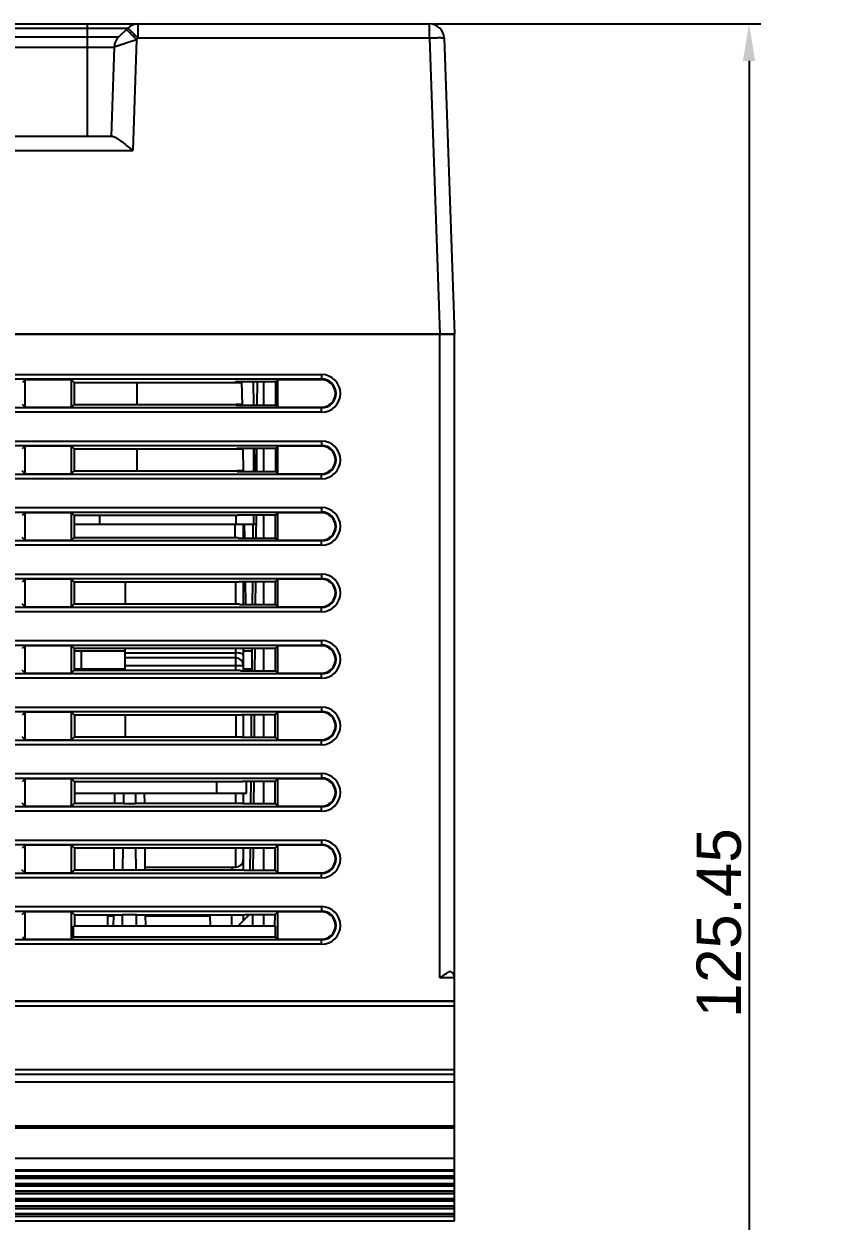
# Model space of a CAD drawing. Extents: x -1638 to -494, y -74 to 314.
# Drawn here: x -1356.7 to -1302.1, y 95.6 to 176.6 of the extents above; entities that cross this region are included whole.
import ezdxf

# ---------------------------------------------------------------- set-up
doc = ezdxf.new("R2010")
doc.units = 0
doc.header["$PDMODE"] = 3
doc.header["$PDSIZE"] = 0.7
doc.layers.get('0').update_dxf_attribs({"linetype": 'CONTINUOUS'})
doc.layers.get('DEFPOINTS').update_dxf_attribs({"linetype": 'CONTINUOUS'})
doc.layers.add('DIM', color=1, linetype='CONTINUOUS')
doc.layers.add('SU', color=7, linetype='CONTINUOUS')
doc.styles.add('OMI-1', font='arial.ttf', dxfattribs={"oblique": 1, "height": 3})
doc.dimstyles.new('1', dxfattribs={"dimtxt": 5, "dimasz": 2.5, "dimexe": 0.8, "dimexo": 0.3, "dimgap": 0.5, "dimtad": 1, "dimtoh": 1, "dimdec": 1, "dimzin": 0, "dimtxsty": 'OMI-1', "dimcen": 0, "dimclrd": 256, "dimclre": 256, "dimclrt": 256, "dimazin": 3, "dimtfac": 0.8, "dimtdec": 1, "dimtix": 1, "dimtmove": 0, "dimatfit": 3, "dimtolj": 1, "dimtzin": 0})

# ---------------------------------------------------------------- blocks, each defined once
blk = doc.blocks.new('*D2233')
at = {"layer": 'DEFPOINTS', "color": 0}
for p in [(-1329.207, 176.632), (-1307.583, 54.932), (-1302.102, 54.932)]:
    blk.add_point(p, dxfattribs=at)
at = {"layer": 'DIM'}
for p, q in [((-1328.907, 176.632), (-1306.783, 176.632)), ((-1307.583, 174.132), (-1307.583, 57.432)), ((-1302.402, 54.932), (-1308.383, 54.932))]:
    blk.add_line(p, q, dxfattribs=at)
for points in [[(-1307.166, 174.132), (-1308, 174.132), (-1307.583, 176.632)], [(-1308, 57.432), (-1307.166, 57.432), (-1307.583, 54.932)]]:
    blk.add_solid(points, dxfattribs=at)
at = {"layer": 'DIM', "insert": (-1309.615, 115.782), "char_height": 3, "attachment_point": 5, "rotation": 90, "style": 'OMI-1'}
blk.add_mtext('\\A1;\\A1;125.45', dxfattribs=at)

msp = doc.modelspace()

# ---------------------------------------------------------------- linework, layer by layer
at = {"color": 7, "linetype": 'CONTINUOUS'}
for p, q in [((-1415.508, 176.632), (-1329.207, 176.632)), ((-1352.358, 169.032), (-1352.358, 176.632)), ((-1348.93, 175.667), (-1348.93, 176.632)), ((-1329.207, 175.667), (-1329.207, 176.632)), ((-1409.392, 176.351), (-1349.635, 176.351)), ((-1350.242, 175.754), (-1349.624, 176.351)), ((-1408.774, 175.754), (-1350.242, 175.754)), ((-1408.469, 175.07), (-1350.547, 175.07)), ((-1350.547, 175.07), (-1350.758, 169.032)), ((-1349.031, 175.569), (-1349.293, 168.067)), ((-1349.031, 175.569), (-1348.93, 175.667)), ((-1329.207, 175.667), (-1348.93, 175.667)), ((-1329.207, 175.667), (-1328.507, 155.632)), ((-1328.208, 175.667), (-1327.508, 155.632)), ((-1408.356, 169.032), (-1350.66, 169.032)), ((-1409.723, 168.067), (-1349.293, 168.067)), ((-1477.508, 155.632), (-1327.508, 155.632)), ((-1328.508, 112.082), (-1328.508, 155.632)), ((-1327.508, 95.644), (-1327.508, 155.632)), ((-1437.508, 152.907), (-1336.508, 152.907)), ((-1437.508, 152.608), (-1336.508, 152.608)), ((-1356.578, 152.562), (-1356.758, 152.382)), ((-1353.438, 152.562), (-1356.578, 152.562)), ((-1356.578, 150.702), (-1356.578, 152.562)), ((-1353.438, 150.702), (-1353.438, 152.562)), ((-1353.438, 152.562), (-1353.258, 152.382)), ((-1353.258, 152.382), (-1341.929, 152.382)), ((-1353.258, 152.382), (-1353.256, 150.883)), ((-1349.008, 152.382), (-1349.008, 150.883)), ((-1342.33, 152.433), (-1339.607, 152.433)), ((-1342.33, 152.433), (-1342.329, 152.382)), ((-1341.923, 152.44), (-1341.895, 150.841)), ((-1341.092, 150.834), (-1341.12, 152.433)), ((-1340.869, 152.433), (-1340.883, 150.834)), ((-1340.408, 150.834), (-1340.408, 152.433)), ((-1339.61, 150.834), (-1339.607, 152.433)), ((-1339.478, 152.562), (-1339.607, 152.433)), ((-1336.508, 152.562), (-1339.478, 152.562)), ((-1339.478, 150.702), (-1339.478, 152.562)), ((-1336.508, 152.907), (-1336.508, 152.562)), ((-1356.578, 150.702), (-1356.759, 150.883)), ((-1356.578, 150.702), (-1353.438, 150.702)), ((-1353.438, 150.702), (-1353.256, 150.883)), ((-1353.256, 150.883), (-1342.303, 150.883)), ((-1342.302, 150.834), (-1342.303, 150.883)), ((-1341.903, 150.883), (-1342.302, 150.883)), ((-1342.302, 150.834), (-1339.61, 150.834)), ((-1339.478, 150.702), (-1339.61, 150.834)), ((-1339.478, 150.702), (-1336.508, 150.702)), ((-1336.508, 150.357), (-1336.508, 150.702)), ((-1336.508, 150.656), (-1437.508, 150.656)), ((-1336.508, 150.357), (-1437.508, 150.357)), ((-1437.508, 148.407), (-1336.508, 148.407)), ((-1336.508, 148.407), (-1336.508, 148.062)), ((-1437.508, 148.108), (-1336.508, 148.108)), ((-1356.578, 148.062), (-1356.762, 147.878)), ((-1353.438, 148.062), (-1356.578, 148.062)), ((-1356.578, 146.202), (-1356.578, 148.062)), ((-1353.438, 146.202), (-1353.438, 148.062)), ((-1353.438, 148.062), (-1353.254, 147.878)), ((-1353.254, 147.878), (-1341.851, 147.878)), ((-1353.254, 147.878), (-1353.253, 146.387)), ((-1349.008, 147.878), (-1349.008, 146.387)), ((-1342.252, 147.926), (-1339.614, 147.926)), ((-1342.252, 147.926), (-1342.251, 147.878)), ((-1341.845, 147.933), (-1341.817, 146.348)), ((-1341.109, 147.926), (-1341.122, 146.341)), ((-1341.014, 146.341), (-1341.041, 147.926)), ((-1340.909, 147.926), (-1340.922, 146.341)), ((-1340.408, 146.341), (-1340.408, 147.926)), ((-1339.617, 146.341), (-1339.614, 147.926)), ((-1339.478, 148.062), (-1339.614, 147.926)), ((-1336.508, 148.062), (-1339.478, 148.062)), ((-1339.478, 146.202), (-1339.478, 148.062)), ((-1336.508, 146.156), (-1437.508, 146.156)), ((-1336.508, 145.857), (-1437.508, 145.857)), ((-1356.578, 146.202), (-1356.763, 146.387)), ((-1356.578, 146.202), (-1353.438, 146.202)), ((-1353.438, 146.202), (-1353.253, 146.387)), ((-1353.253, 146.387), (-1342.225, 146.387)), ((-1342.224, 146.341), (-1342.225, 146.387)), ((-1341.825, 146.387), (-1342.224, 146.387)), ((-1342.224, 146.341), (-1339.617, 146.341)), ((-1339.478, 146.202), (-1339.617, 146.341)), ((-1339.478, 146.202), (-1336.508, 146.202)), ((-1336.508, 145.857), (-1336.508, 146.202)), ((-1437.508, 143.907), (-1336.508, 143.907)), ((-1437.508, 143.608), (-1336.508, 143.608)), ((-1356.578, 143.562), (-1356.765, 143.375)), ((-1353.438, 143.562), (-1356.578, 143.562)), ((-1356.578, 141.702), (-1356.578, 143.562)), ((-1353.438, 141.702), (-1353.438, 143.562)), ((-1353.438, 143.562), (-1353.251, 143.375)), ((-1342.172, 143.375), (-1353.251, 143.375)), ((-1353.251, 143.375), (-1353.25, 141.89)), ((-1351.508, 142.782), (-1351.508, 143.375)), ((-1342.317, 143.375), (-1342.317, 142.782)), ((-1342.173, 143.419), (-1339.621, 143.419)), ((-1342.173, 143.419), (-1342.172, 143.375)), ((-1341.117, 143.419), (-1341.117, 142.782)), ((-1340.948, 143.419), (-1340.962, 141.847)), ((-1340.408, 141.847), (-1340.408, 143.419)), ((-1339.623, 141.847), (-1339.621, 143.419)), ((-1339.478, 143.562), (-1339.621, 143.419)), ((-1336.508, 143.562), (-1339.478, 143.562)), ((-1339.478, 141.702), (-1339.478, 143.562)), ((-1336.508, 143.907), (-1336.508, 143.562)), ((-1353.25, 142.782), (-1340.953, 142.782)), ((-1342.361, 141.89), (-1342.353, 142.782)), ((-1341.808, 142.782), (-1341.808, 141.847)), ((-1341.755, 142.782), (-1341.738, 141.854)), ((-1341.153, 142.782), (-1341.162, 141.847)), ((-1356.578, 141.702), (-1356.766, 141.89)), ((-1353.438, 141.702), (-1353.25, 141.89)), ((-1353.25, 141.89), (-1342.146, 141.89)), ((-1342.146, 141.847), (-1342.146, 141.89)), ((-1342.146, 141.847), (-1339.623, 141.847)), ((-1339.478, 141.702), (-1339.623, 141.847)), ((-1336.508, 141.656), (-1437.508, 141.656)), ((-1336.508, 141.357), (-1437.508, 141.357)), ((-1356.578, 141.702), (-1353.438, 141.702)), ((-1339.478, 141.702), (-1336.508, 141.702)), ((-1336.508, 141.357), (-1336.508, 141.702)), ((-1437.508, 139.407), (-1336.508, 139.407)), ((-1336.508, 139.407), (-1336.508, 139.062)), ((-1437.508, 139.108), (-1336.508, 139.108)), ((-1356.578, 139.062), (-1356.769, 138.871)), ((-1353.438, 139.062), (-1356.578, 139.062)), ((-1356.578, 137.202), (-1356.578, 139.062)), ((-1353.438, 137.202), (-1353.438, 139.062)), ((-1353.438, 139.062), (-1353.247, 138.871)), ((-1342.094, 138.871), (-1353.247, 138.871)), ((-1353.247, 138.871), (-1353.246, 137.394)), ((-1349.808, 138.871), (-1349.808, 137.394)), ((-1342.308, 137.394), (-1342.308, 138.871)), ((-1342.094, 138.912), (-1339.628, 138.912)), ((-1342.094, 138.912), (-1342.094, 138.871)), ((-1341.808, 138.912), (-1341.808, 137.354)), ((-1341.687, 138.919), (-1341.66, 137.361)), ((-1341.187, 138.912), (-1341.201, 137.354)), ((-1340.987, 138.912), (-1341.001, 137.354)), ((-1340.408, 137.354), (-1340.408, 138.912)), ((-1339.63, 137.354), (-1339.628, 138.912)), ((-1339.478, 139.062), (-1339.628, 138.912)), ((-1336.508, 139.062), (-1339.478, 139.062)), ((-1339.478, 137.202), (-1339.478, 139.062)), ((-1336.508, 137.156), (-1437.508, 137.156)), ((-1356.578, 137.202), (-1356.77, 137.394)), ((-1356.578, 137.202), (-1353.438, 137.202)), ((-1353.438, 137.202), (-1353.246, 137.394)), ((-1353.246, 137.394), (-1342.068, 137.394)), ((-1342.067, 137.354), (-1342.068, 137.394)), ((-1342.067, 137.354), (-1339.63, 137.354)), ((-1339.478, 137.202), (-1339.63, 137.354)), ((-1339.478, 137.202), (-1336.508, 137.202)), ((-1336.508, 136.857), (-1336.508, 137.202)), ((-1336.508, 136.857), (-1437.508, 136.857)), ((-1437.508, 134.907), (-1336.508, 134.907)), ((-1437.508, 134.608), (-1336.508, 134.608)), ((-1356.578, 134.562), (-1356.772, 134.368)), ((-1353.438, 134.562), (-1356.578, 134.562)), ((-1356.578, 132.702), (-1356.578, 134.562)), ((-1353.438, 132.702), (-1353.438, 134.562)), ((-1353.438, 134.562), (-1353.244, 134.368)), ((-1339.478, 134.562), (-1339.635, 134.405)), ((-1336.508, 134.562), (-1339.478, 134.562)), ((-1339.478, 132.702), (-1339.478, 134.562)), ((-1336.508, 134.907), (-1336.508, 134.562)), ((-1342.015, 134.368), (-1353.244, 134.368)), ((-1353.244, 134.368), (-1353.243, 132.897)), ((-1349.808, 134.182), (-1353.244, 134.182)), ((-1352.757, 132.982), (-1352.757, 134.182)), ((-1349.808, 132.897), (-1349.808, 134.368)), ((-1349.808, 134.073), (-1342.308, 134.073)), ((-1342.308, 133.732), (-1349.808, 133.732)), ((-1342.308, 132.897), (-1342.308, 134.368)), ((-1342.016, 134.405), (-1339.635, 134.405)), ((-1342.016, 134.405), (-1342.015, 134.368)), ((-1341.808, 134.405), (-1341.808, 132.861)), ((-1341.228, 134.182), (-1341.808, 134.182)), ((-1341.609, 134.412), (-1341.608, 134.382)), ((-1341.227, 134.382), (-1341.608, 134.382)), ((-1341.227, 134.405), (-1341.24, 132.861)), ((-1341.027, 134.405), (-1341.04, 132.861)), ((-1340.408, 132.861), (-1340.408, 134.405)), ((-1339.637, 132.861), (-1339.635, 134.405)), ((-1356.578, 132.702), (-1356.773, 132.897)), ((-1353.438, 132.702), (-1353.243, 132.897)), ((-1349.808, 132.982), (-1353.243, 132.982)), ((-1353.243, 132.897), (-1341.989, 132.897)), ((-1349.808, 133.232), (-1341.808, 133.232)), ((-1341.989, 132.861), (-1341.989, 132.897)), ((-1341.989, 132.861), (-1339.637, 132.861)), ((-1341.239, 132.982), (-1341.808, 132.982)), ((-1339.478, 132.702), (-1339.637, 132.861)), ((-1336.508, 132.656), (-1437.508, 132.656)), ((-1336.508, 132.357), (-1437.508, 132.357)), ((-1356.578, 132.702), (-1353.438, 132.702)), ((-1339.478, 132.702), (-1336.508, 132.702)), ((-1336.508, 132.357), (-1336.508, 132.702)), ((-1437.508, 130.407), (-1336.508, 130.407)), ((-1437.508, 130.108), (-1336.508, 130.108)), ((-1356.578, 130.062), (-1356.776, 129.864)), ((-1353.438, 130.062), (-1356.578, 130.062)), ((-1356.578, 128.202), (-1356.578, 130.062)), ((-1353.438, 130.062), (-1353.24, 129.864)), ((-1353.438, 128.202), (-1353.438, 130.062)), ((-1341.936, 129.864), (-1353.24, 129.864)), ((-1353.24, 129.864), (-1353.239, 128.401)), ((-1349.808, 129.864), (-1349.808, 128.401)), ((-1342.308, 129.864), (-1342.308, 128.401)), ((-1341.937, 129.898), (-1339.642, 129.898)), ((-1341.937, 129.898), (-1341.936, 129.864)), ((-1341.808, 129.898), (-1341.808, 128.368)), ((-1341.266, 129.898), (-1341.279, 128.368)), ((-1341.066, 129.898), (-1341.079, 128.368)), ((-1340.408, 128.368), (-1340.408, 129.898)), ((-1339.644, 128.368), (-1339.642, 129.898)), ((-1339.478, 130.062), (-1339.642, 129.898)), ((-1336.508, 130.062), (-1339.478, 130.062)), ((-1339.478, 128.202), (-1339.478, 130.062)), ((-1336.508, 130.407), (-1336.508, 130.062)), ((-1336.508, 128.156), (-1437.508, 128.156)), ((-1356.578, 128.202), (-1356.777, 128.401)), ((-1356.578, 128.202), (-1353.438, 128.202)), ((-1353.438, 128.202), (-1353.239, 128.401)), ((-1353.239, 128.401), (-1341.911, 128.401)), ((-1341.91, 128.368), (-1341.911, 128.401)), ((-1341.91, 128.368), (-1339.644, 128.368)), ((-1339.478, 128.202), (-1339.644, 128.368)), ((-1339.478, 128.202), (-1336.508, 128.202)), ((-1336.508, 127.857), (-1336.508, 128.202)), ((-1336.508, 127.857), (-1437.508, 127.857)), ((-1437.508, 125.907), (-1336.508, 125.907)), ((-1437.508, 125.608), (-1336.508, 125.608)), ((-1356.578, 125.562), (-1356.779, 125.361)), ((-1353.438, 125.562), (-1356.578, 125.562)), ((-1356.578, 123.702), (-1356.578, 125.562)), ((-1353.438, 125.562), (-1353.237, 125.361)), ((-1353.438, 123.702), (-1353.438, 125.562)), ((-1339.478, 125.562), (-1339.649, 125.391)), ((-1336.508, 125.562), (-1339.478, 125.562)), ((-1339.478, 123.702), (-1339.478, 125.562)), ((-1336.508, 125.907), (-1336.508, 125.562)), ((-1341.858, 125.361), (-1353.237, 125.361)), ((-1353.237, 125.361), (-1353.236, 123.904)), ((-1343.59, 124.582), (-1343.59, 125.361)), ((-1341.858, 125.391), (-1339.649, 125.391)), ((-1341.858, 125.391), (-1341.858, 125.361)), ((-1341.59, 124.582), (-1341.59, 125.391)), ((-1341.305, 125.391), (-1341.318, 123.875)), ((-1341.105, 125.391), (-1341.118, 123.875)), ((-1340.408, 123.875), (-1340.408, 125.391)), ((-1339.651, 123.875), (-1339.649, 125.391)), ((-1353.236, 124.582), (-1341.59, 124.582)), ((-1350.511, 123.904), (-1350.505, 124.58)), ((-1349.905, 124.582), (-1349.911, 123.894)), ((-1349.111, 124.582), (-1349.105, 123.894)), ((-1348.511, 124.58), (-1348.505, 123.904)), ((-1342.308, 123.904), (-1342.308, 124.582)), ((-1341.808, 124.582), (-1341.808, 123.875)), ((-1336.508, 123.656), (-1437.508, 123.656)), ((-1336.508, 123.357), (-1437.508, 123.357)), ((-1356.578, 123.702), (-1356.78, 123.904)), ((-1356.578, 123.702), (-1353.438, 123.702)), ((-1353.438, 123.702), (-1353.236, 123.904)), ((-1353.236, 123.904), (-1349.911, 123.904)), ((-1349.911, 123.894), (-1349.105, 123.894)), ((-1349.105, 123.904), (-1341.832, 123.904)), ((-1341.832, 123.875), (-1341.832, 123.904)), ((-1341.832, 123.875), (-1339.651, 123.875)), ((-1339.478, 123.702), (-1339.651, 123.875)), ((-1339.478, 123.702), (-1336.508, 123.702)), ((-1336.508, 123.357), (-1336.508, 123.702)), ((-1437.508, 121.407), (-1336.508, 121.407)), ((-1437.508, 121.108), (-1336.508, 121.108)), ((-1356.578, 121.062), (-1356.782, 120.858)), ((-1353.438, 121.062), (-1356.578, 121.062)), ((-1356.578, 119.202), (-1356.578, 121.062)), ((-1353.438, 121.062), (-1353.234, 120.858)), ((-1353.438, 119.202), (-1353.438, 121.062)), ((-1349.938, 120.858), (-1353.234, 120.858)), ((-1353.234, 120.858), (-1353.232, 119.407)), ((-1350.55, 119.407), (-1350.538, 120.858)), ((-1349.95, 119.394), (-1349.937, 120.869)), ((-1349.079, 120.869), (-1349.937, 120.869)), ((-1349.066, 119.394), (-1349.079, 120.869)), ((-1341.779, 120.858), (-1349.078, 120.858)), ((-1348.478, 120.858), (-1348.466, 119.407)), ((-1342.308, 119.582), (-1342.308, 120.858)), ((-1341.808, 120.858), (-1341.808, 119.407)), ((-1341.78, 120.885), (-1339.655, 120.885)), ((-1341.78, 120.885), (-1341.779, 120.858)), ((-1341.345, 120.885), (-1341.358, 119.382)), ((-1341.145, 120.885), (-1341.158, 119.382)), ((-1340.408, 119.382), (-1340.408, 120.885)), ((-1339.658, 119.382), (-1339.655, 120.885)), ((-1339.478, 121.062), (-1339.655, 120.885)), ((-1336.508, 121.062), (-1339.478, 121.062)), ((-1339.478, 119.202), (-1339.478, 121.062)), ((-1336.508, 121.407), (-1336.508, 121.062)), ((-1336.508, 119.156), (-1437.508, 119.156)), ((-1356.578, 119.202), (-1356.784, 119.407)), ((-1356.578, 119.202), (-1353.438, 119.202)), ((-1353.438, 119.202), (-1353.232, 119.407)), ((-1353.232, 119.407), (-1349.95, 119.407)), ((-1349.95, 119.394), (-1349.066, 119.394)), ((-1349.066, 119.407), (-1341.754, 119.407)), ((-1348.467, 119.582), (-1342.308, 119.582)), ((-1342.557, 119.407), (-1342.556, 119.582)), ((-1341.753, 119.382), (-1341.754, 119.407)), ((-1341.753, 119.382), (-1339.658, 119.382)), ((-1339.478, 119.202), (-1339.658, 119.382)), ((-1339.478, 119.202), (-1336.508, 119.202)), ((-1336.508, 118.857), (-1336.508, 119.202)), ((-1336.508, 118.857), (-1437.508, 118.857)), ((-1437.508, 116.907), (-1336.508, 116.907)), ((-1336.508, 116.907), (-1336.508, 116.562)), ((-1437.508, 116.608), (-1336.508, 116.608)), ((-1356.578, 116.562), (-1356.786, 116.354)), ((-1353.438, 116.562), (-1356.578, 116.562)), ((-1356.578, 114.702), (-1356.578, 116.562)), ((-1353.438, 116.562), (-1353.23, 116.354)), ((-1353.438, 114.702), (-1353.438, 116.562)), ((-1353.23, 116.354), (-1349.977, 116.354)), ((-1353.23, 116.354), (-1353.23, 115.582)), ((-1350.984, 115.582), (-1350.977, 116.285)), ((-1350.977, 116.285), (-1350.577, 116.285)), ((-1350.584, 115.582), (-1350.577, 116.354)), ((-1349.984, 115.582), (-1349.977, 116.369)), ((-1349.977, 116.369), (-1349.039, 116.369)), ((-1349.032, 115.582), (-1349.039, 116.369)), ((-1349.039, 116.354), (-1341.701, 116.354)), ((-1348.439, 116.354), (-1348.432, 115.582)), ((-1348.439, 116.285), (-1344.039, 116.285)), ((-1344.032, 115.582), (-1344.039, 116.285)), ((-1342.591, 115.582), (-1342.584, 116.354)), ((-1341.379, 116.378), (-1342.182, 115.582)), ((-1341.808, 116.354), (-1341.808, 115.953)), ((-1341.701, 116.378), (-1339.662, 116.378)), ((-1341.701, 116.378), (-1341.701, 116.354)), ((-1341.184, 116.378), (-1341.191, 115.582)), ((-1340.408, 115.582), (-1340.408, 116.378)), ((-1339.664, 115.582), (-1339.662, 116.378)), ((-1339.478, 116.562), (-1339.662, 116.378)), ((-1336.508, 116.562), (-1339.478, 116.562)), ((-1339.478, 114.702), (-1339.478, 116.562)), ((-1339.627, 115.582), (-1353.289, 115.582)), ((-1353.289, 114.851), (-1353.289, 115.582)), ((-1339.627, 114.851), (-1339.627, 115.582)), ((-1336.508, 114.656), (-1437.508, 114.656)), ((-1336.508, 114.357), (-1437.508, 114.357)), ((-1356.578, 114.702), (-1356.727, 114.851)), ((-1356.578, 114.702), (-1353.438, 114.702)), ((-1353.438, 114.702), (-1353.289, 114.851)), ((-1339.627, 114.851), (-1353.289, 114.851)), ((-1339.478, 114.702), (-1339.627, 114.851)), ((-1339.478, 114.702), (-1336.508, 114.702)), ((-1336.508, 114.357), (-1336.508, 114.702)), ((-1327.508, 112.082), (-1328.508, 112.082)), ((-1477.508, 110.532), (-1327.508, 110.532)), ((-1327.508, 110.482), (-1477.508, 110.482)), ((-1327.508, 110.182), (-1477.508, 110.182)), ((-1477.508, 105.882), (-1327.508, 105.882)), ((-1477.508, 105.582), (-1327.508, 105.582)), ((-1327.508, 105.021), (-1477.508, 105.021)), ((-1477.508, 102.085), (-1327.508, 102.085)), ((-1477.508, 101.932), (-1327.508, 101.932)), ((-1327.508, 99.872), (-1446.508, 99.872)), ((-1327.508, 99.08), (-1446.508, 99.08)), ((-1446.508, 99.031), (-1327.508, 99.031)), ((-1477.508, 98.182), (-1327.508, 98.182)), ((-1327.508, 98.146), (-1477.508, 98.146)), ((-1327.508, 98.133), (-1477.508, 98.133)), ((-1477.508, 98.015), (-1327.508, 98.015)), ((-1446.717, 98.523), (-1327.508, 98.523)), ((-1327.508, 98.641), (-1446.599, 98.641)), ((-1327.508, 98.654), (-1446.586, 98.654)), ((-1446.55, 98.69), (-1327.508, 98.69)), ((-1477.508, 97.674), (-1327.508, 97.674)), ((-1327.508, 97.638), (-1477.508, 97.638)), ((-1327.508, 97.625), (-1477.508, 97.625)), ((-1477.508, 97.507), (-1327.508, 97.507)), ((-1477.508, 97.166), (-1327.508, 97.166)), ((-1327.508, 97.13), (-1477.508, 97.13)), ((-1327.508, 97.117), (-1477.508, 97.117)), ((-1477.508, 96.999), (-1327.508, 96.999)), ((-1477.508, 96.658), (-1327.508, 96.658)), ((-1327.508, 96.622), (-1477.508, 96.622)), ((-1327.508, 96.61), (-1477.508, 96.61)), ((-1477.508, 96.491), (-1327.508, 96.491)), ((-1477.508, 96.15), (-1327.508, 96.15)), ((-1327.508, 96.114), (-1477.508, 96.114)), ((-1327.508, 96.102), (-1477.508, 96.102)), ((-1477.508, 95.97), (-1327.508, 95.97)), ((-1477.508, 95.644), (-1327.508, 95.644))]:
    msp.add_line(p, q, dxfattribs=at)
for centre, radius, start, end in [((-1348.93, 175.632), 1, 90, 134), ((-1329.207, 175.632), 1, 2, 90), ((-1349.548, 175.035), 1, 134, 178), ((-1336.508, 151.632), 1.275, 270, 90), ((-1336.508, 151.632), 0.976, 270, 90), ((-1336.508, 151.632), 0.93, 270, 90), ((-1336.508, 147.132), 1.275, 270, 90), ((-1336.508, 147.132), 0.976, 270, 90), ((-1336.508, 147.132), 0.93, 270, 90), ((-1336.508, 142.632), 1.275, 270, 90), ((-1336.508, 142.632), 0.976, 270, 90), ((-1336.508, 142.632), 0.93, 270, 90), ((-1336.508, 138.132), 1.275, 270, 90), ((-1336.508, 138.132), 0.976, 270, 90), ((-1336.508, 138.132), 0.93, 270, 90), ((-1336.508, 133.632), 1.275, 270, 90), ((-1336.508, 133.632), 0.976, 270, 90), ((-1336.508, 133.632), 0.93, 270, 90), ((-1342.308, 133.232), 0.5, 0, 90), ((-1336.508, 129.132), 1.275, 270, 90), ((-1336.508, 129.132), 0.976, 270, 90), ((-1336.508, 129.132), 0.93, 270, 90), ((-1336.508, 124.632), 1.275, 270, 90), ((-1336.508, 124.632), 0.976, 270, 90), ((-1336.508, 124.632), 0.93, 270, 90), ((-1336.508, 120.132), 1.275, 270, 90), ((-1336.508, 120.132), 0.976, 270, 90), ((-1336.508, 120.132), 0.93, 270, 90), ((-1342.308, 120.082), 0.5, 270, 0), ((-1336.508, 115.632), 1.275, 270, 90), ((-1350.677, 116.282), 0.3, 166.03586, 179.5), ((-1344.339, 116.282), 0.3, 0.5, 13.96414), ((-1336.508, 115.632), 0.976, 270, 90), ((-1336.508, 115.632), 0.93, 270, 90), ((-1328.008, 112.082), 0.5, 0, 65.5302)]:
    msp.add_arc(centre, radius, start, end, dxfattribs=at)
for points, knots in [([(-1349.725, 176.254), (-1349.724, 176.255), (-1349.717, 176.249), (-1349.707, 176.243), (-1349.689, 176.226), (-1349.675, 176.214), (-1349.667, 176.207)], [0, 0, 0, 0, 0.070185, 0.259816, 0.570323, 1, 1, 1, 1]), ([(-1349.667, 176.207), (-1349.58, 176.126), (-1349.367, 175.914), (-1349.157, 175.7), (-1349.031, 175.569)], [0, 0, 0, 0, 0.396979, 1, 1, 1, 1]), ([(-1349.624, 176.351), (-1349.623, 176.353), (-1349.615, 176.346), (-1349.604, 176.339), (-1349.583, 176.32), (-1349.568, 176.306), (-1349.559, 176.298)], [0, 0, 0, 0, 0.069392, 0.258882, 0.569791, 1, 1, 1, 1]), ([(-1349.559, 176.298), (-1349.472, 176.217), (-1349.261, 176.006), (-1349.053, 175.795), (-1348.93, 175.667)], [0, 0, 0, 0, 0.402174, 1, 1, 1, 1]), ([(-1350.547, 175.07), (-1350.547, 175.073), (-1350.532, 175.078), (-1350.513, 175.089), (-1350.473, 175.103), (-1350.421, 175.123), (-1350.355, 175.146), (-1350.243, 175.184), (-1350.075, 175.24), (-1349.847, 175.314), (-1349.591, 175.395), (-1349.316, 175.482), (-1349.127, 175.54), (-1349.031, 175.569)], [0, 0, 0, 0, 0.006123, 0.022027, 0.047667, 0.082717, 0.126709, 0.179065, 0.306176, 0.458159, 0.6287, 0.811404, 1, 1, 1, 1]), ([(-1328.208, 175.667), (-1328.208, 175.669), (-1328.217, 175.671), (-1328.229, 175.674), (-1328.254, 175.676), (-1328.303, 175.679), (-1328.387, 175.681), (-1328.51, 175.682), (-1328.659, 175.681), (-1328.895, 175.677), (-1329.08, 175.671), (-1329.207, 175.667)], [0, 0, 0, 0, 0.005903, 0.020662, 0.044654, 0.077795, 0.170159, 0.294357, 0.445549, 0.61804, 1, 1, 1, 1]), ([(-1350.66, 169.032), (-1350.622, 169.032), (-1350.533, 169.002), (-1350.397, 168.927), (-1350.237, 168.821), (-1349.996, 168.644), (-1349.679, 168.39), (-1349.424, 168.177), (-1349.293, 168.067)], [0, 0, 0, 0, 0.067806, 0.16231, 0.277655, 0.407798, 0.695131, 1, 1, 1, 1]), ([(-1341.808, 133.915), (-1341.808, 133.925), (-1341.817, 133.95), (-1341.848, 133.979), (-1341.896, 134.006), (-1341.958, 134.029), (-1342.033, 134.048), (-1342.151, 134.068), (-1342.244, 134.073), (-1342.308, 134.073)], [0, 0, 0, 0, 0.058742, 0.133407, 0.230798, 0.351641, 0.493571, 0.652461, 1, 1, 1, 1]), ([(-1328.508, 112.082), (-1328.386, 112.168), (-1328.157, 112.329), (-1327.92, 112.483), (-1327.801, 112.537)], [0, 0, 0, 0, 0.532445, 1, 1, 1, 1])]:
    msp.add_open_spline(points, degree=3, knots=knots, dxfattribs=at)
at = {"layer": 'SU', "color": 7, "linetype": 'CONTINUOUS'}
for p, q in [((-1327.508, 155.632), (-1477.508, 155.632)), ((-1327.508, 136.332), (-1327.508, 155.632))]:
    msp.add_line(p, q, dxfattribs=at)

# ---------------------------------------------------------------- dimensions: what is measured, and where the dimension line sits
at = {"layer": 'DIM'}
dim = msp.add_linear_dim(base=(-1307.583, 54.932), p1=(-1329.207, 176.632), p2=(-1302.102, 54.932), angle=90, text='\\A1;125.45', dimstyle='1', override={"dimtxsty": 'OMI-1'}, dxfattribs=at)
dim.commit()
dim.dimension.update_dxf_attribs({"geometry": '*D2233', "text_midpoint": (-1309.615, 115.782)})

doc.saveas('drawing.dxf')
